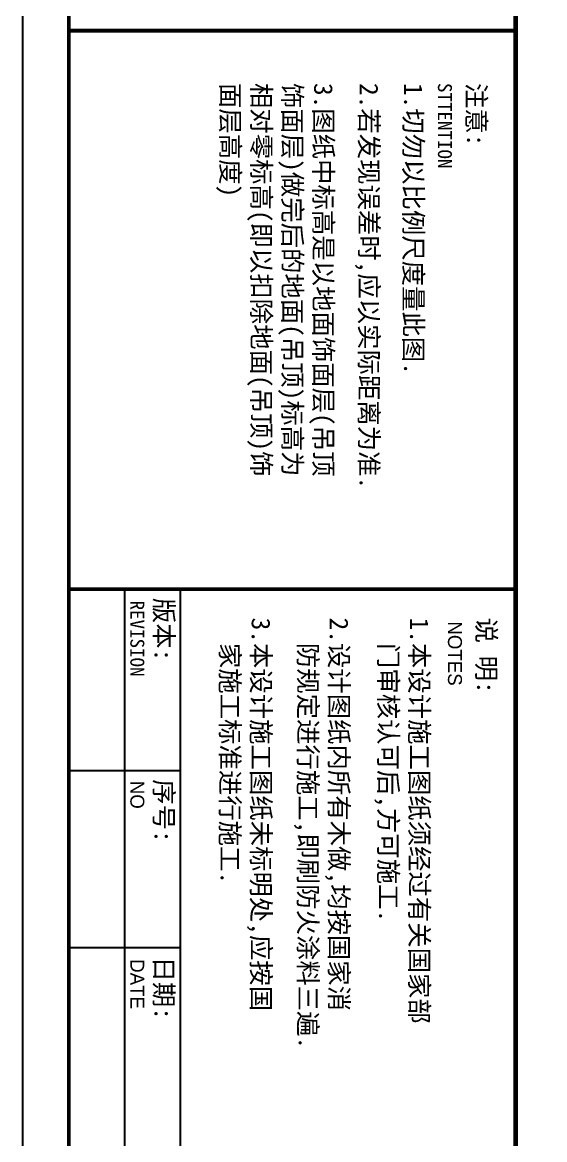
# Model space of a CAD drawing. Extents: x -220435 to 246757, y -381552 to -223577.
# Drawn here: x 30855 to 47712, y -332947 to -296881 of the extents above; entities that cross this region are included whole.
import ezdxf

# ---------------------------------------------------------------- set-up
doc = ezdxf.new("R2010")
doc.units = 0
doc.header["$LTSCALE"] = 1500
doc.header["$MEASUREMENT"] = 0
doc.layers.add('AXIS', color=7, linetype='CONTINUOUS')
doc.layers.add('JIAJU1', color=1, linetype='CONTINUOUS')

msp = doc.modelspace()

# ---------------------------------------------------------------- linework, layer by layer
at = {"layer": 'AXIS', "color": 250}
for p, q in [((34160.4, -333197.4), (34160.4, -315173.2)), ((35963.3, -333197.4), (35963.3, -315173.2)), ((32357.4, -321029.1), (35963.3, -321029.1)), ((32357.4, -326749.4), (35963.3, -326749.4))]:
    msp.add_line(p, q, dxfattribs=at)
msp.add_lwpolyline([(117695.1, -253559.3), (30855, -253559.3), (30855, -370748.3), (117695.1, -370748.3)], close=True, dxfattribs=at)
at = {"layer": 'AXIS', "color": 0, "const_width": 120.2}
msp.add_lwpolyline([(116192.7, -255061.7), (32357.4, -255061.7), (32357.4, -369245.9), (116192.7, -369245.9)], close=True, dxfattribs=at)
at = {"layer": 'AXIS', "color": 0}
for points, const_width in [([(46780.7, -255061.7), (46780.7, -369245.9)], 150.2), ([(32357.4, -297149), (46780.7, -297149)], 120.2), ([(32357.4, -315173.2), (46780.7, -315173.2)], 120.2)]:
    msp.add_lwpolyline(points, dxfattribs=dict(at, const_width=const_width))

# ---------------------------------------------------------------- texts
at = {"layer": 'AXIS', "color": 250, "attachment_point": 1, "rotation": 270}
for s, insert, char_height, width in [('{\\fSimHei|b0|i0|c134|p2;\\C5;3.图纸中标高是以地面饰面层(吊顶\\P饰面层)做完后的地面(吊顶)标高为\\P相对零标高(即以扣除地面(吊顶)饰\\P面层高度)}', (40873.1, -298838.1), 600.969, 14968.525), ('{\\fSimHei|b0|i0|c134|p2;\\C5;2.若发现误差时,应以实际距离为准.}', (42341.9, -298838.1), 600.969, 14968.525), ('{\\fSimHei|b0|i0|c134|p2;\\C5;1.切勿以比例尺度量此图.}', (43775.8, -298838.1), 600.969, 14968.525), ('{\\fSimSun|b0|i0|c134|p2;\\C5;STTENTION}', (44718.4, -298838.1), 450.727, 5551.563), ('{\\fSimHei|b0|i0|c134|p2;\\C5;版本:}', (35723.2, -315458.4), 600.969, 5551.563), ('{\\fSimSun|b0|i0|c134|p2;\\C5;REVISION}', (34791.1, -315545.4), 450.727, 5551.563), ('{\\fSimHei|b0|i0|c134|p2;\\C5;3.本设计施工图纸未标明处,应按国\\P  家施工标准进行施工.}', (38858, -316095), 600.969, 14968.525), ('{\\fSimHei|b0|i0|c134|p2;\\C5;2.设计图纸内所有木做,均按国家消\\P  防规定进行施工,即刷防火涂料三遍.}', (41376.4, -316095), 600.969, 14968.525), ('{\\fSimHei|b0|i0|c134|p2;\\C5;1.本设计施工图纸须经过有关国家部\\P  门审核认可后,方可施工.}', (43969.3, -316095), 600.969, 14968.525), ('\\fￋￎￌ￥|b0|i0|c134|p2;\\C5;NOTES', (45042.2, -316217.5), 450.727, 5551.563), ('{\\fSimHei|b0|i0|c134|p2;\\C5;说 明:}', (46131.5, -316095), 600.969, 5551.563), ('{\\fSimHei|b0|i0|c134|p2;\\C5;序号:}', (35723.2, -321314.3), 600.969, 5551.563), ('\\fￋￎￌ￥|b0|i0|c134|p2;\\C5;NO', (34791.1, -321362.4), 450.727, 5551.563), ('\\fￋￎￌ￥|b0|i0|c134|p2;\\C5;DATE', (34791.1, -327121.7), 450.727, 5551.563), ('{\\fSimHei|b0|i0|c134|p2;\\C5;日期:}', (35723.2, -327034.6), 600.969, 5551.563)]:
    msp.add_mtext(s, dxfattribs=dict(at, insert=insert, char_height=char_height, width=width))
at = {"layer": 'JIAJU1', "color": 22, "insert": (45808.6, -298838.1), "char_height": 600.969, "width": 5551.563, "attachment_point": 1, "rotation": 270}
msp.add_mtext('{\\fSimHei|b0|i0|c134|p2;\\C5;注意:}', dxfattribs=at)

doc.saveas('drawing.dxf')
